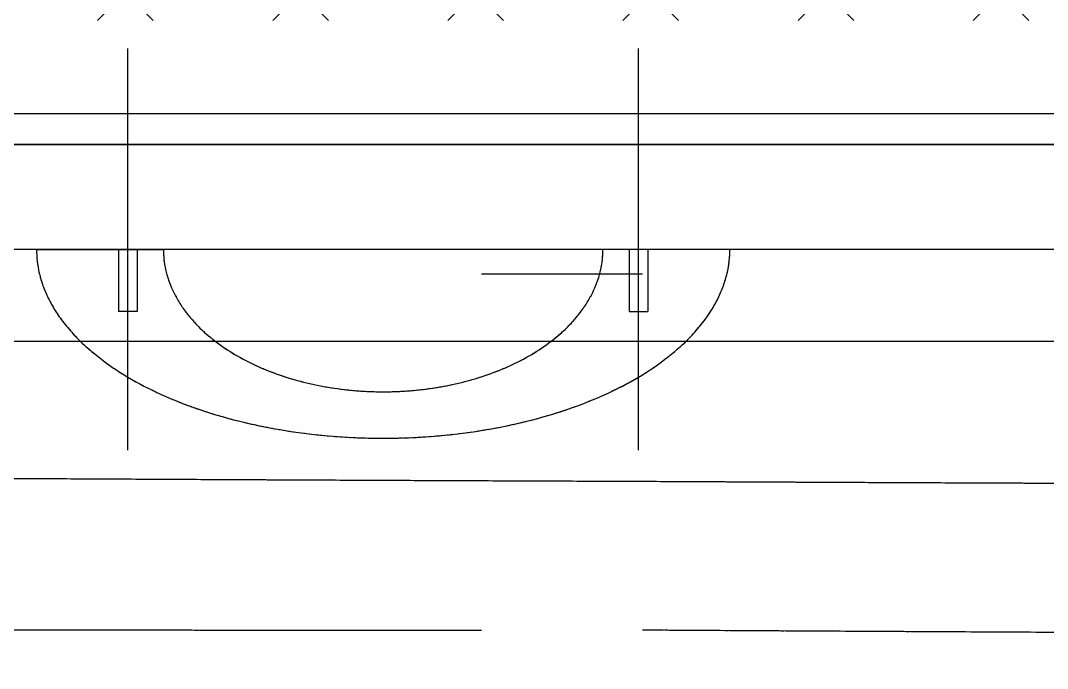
# Model space of a CAD drawing. Header units: millimetres. Extents: x 18456 to 179493, y -203649 to 469211.
# Drawn here: x 114267.4 to 114599.2, y -180368.5 to -180159.2 of the extents above; entities that cross this region are included whole.
import ezdxf

# ---------------------------------------------------------------- set-up
doc = ezdxf.new("R2010")
doc.units = ezdxf.units.MM
doc.linetypes.add('X-평면도(기본형)$0$HIDDENX2', pattern=[0.75, 0.5, -0.25])
for name, color, linetype, true_color in [('X-평면도(기본형)$0$40HAT', 9, 'Continuous', 0x808080), ('X-평면도(기본형)$0$FIN', 9, 'Continuous', 0x808080), ('X-평면도(기본형)$0$FUR', 6, 'Continuous', 0xff00ff), ('X-평면도(기본형)$0$MC', 7, 'Continuous', 0x7f7fff)]:
    doc.layers.add(name, color=color, linetype=linetype, true_color=true_color)

# ---------------------------------------------------------------- blocks, each defined once
blk = doc.blocks.new('X-평면도(기본형)$0$SB1703 1500')
at = {"layer": 'X-평면도(기본형)$0$FUR', "color": 1, "true_color": 0xff0000}
for p, q in [((607.5, 701.17), (607.5, 830.98)), ((772.5, 701.17), (772.5, 830.98))]:
    blk.add_line(p, q, dxfattribs=at)
at = {"layer": 'X-평면도(기본형)$0$FUR', "color": 8, "linetype": 'X-평면도(기본형)$0$HIDDENX2', "ltscale": 2, "true_color": 0x808080}
for p, q in [((607.5, 701.17), (607.5, 830.98)), ((772.5, 701.17), (772.5, 830.98)), ((578, 766.08), (610.5, 766.08)), ((604.5, 766.08), (604.5, 746)), ((610.5, 766.08), (619, 766.08)), ((610.5, 766.08), (610.5, 746)), ((769.5, 766.08), (761, 766.08)), ((802, 766.08), (769.5, 766.08)), ((769.5, 766.08), (769.5, 746)), ((775.5, 766.08), (775.5, 746)), ((610.5, 746), (604.5, 746)), ((769.5, 746), (775.5, 746))]:
    blk.add_line(p, q, dxfattribs=at)
at = {"layer": 'X-평면도(기본형)$0$FUR'}
for p, q in [((578, 766.08), (610.5, 766.08)), ((604.5, 766.08), (604.5, 746)), ((610.5, 766.08), (619, 766.08)), ((610.5, 766.08), (610.5, 746)), ((769.5, 766.08), (761, 766.08)), ((802, 766.08), (769.5, 766.08)), ((769.5, 766.08), (769.5, 746)), ((775.5, 766.08), (775.5, 746)), ((610.5, 746), (604.5, 746)), ((769.5, 746), (775.5, 746))]:
    blk.add_line(p, q, dxfattribs=at)
at = {"layer": 'X-평면도(기본형)$0$FUR', "color": 8, "linetype": 'X-평면도(기본형)$0$HIDDENX2', "ltscale": 2, "true_color": 0x808080}
for points, degree in [([(1500, 800), (750, 800), (0, 800)], 2), ([(106.13, 766.08), (692.17, 766.08), (1278.21, 766.08)], 2), ([(106.13, 736.37), (496.82, 736.37), (887.51, 736.37), (1278.21, 736.37)], 3), ([(206.07, 689.73), (405.57, 690.03), (604.95, 691.06)], 2), ([(604.95, 691.06), (796.86, 691.76), (988.58, 693.14)], 2)]:
    blk.add_open_spline(points, degree=degree, dxfattribs=at)
at = {"layer": 'X-평면도(기본형)$0$FUR'}
for points in [[(1500, 800), (750, 800), (0, 800)], [(106.13, 766.08), (692.17, 766.08), (1278.21, 766.08)]]:
    blk.add_open_spline(points, degree=2, dxfattribs=at)
for points in [[(802, 766.08), (802, 705.08), (690, 705.08), (578, 705.08), (578, 766.08)], [(761, 766.08), (761, 720.08), (690, 720.08), (619, 720.08), (619, 766.08)]]:
    blk.add_rational_spline(points, [1, 0.707106781187, 1, 0.707106781187, 1], degree=2, knots=[0, 0, 0, 1.570796, 1.570796, 3.141593, 3.141593, 3.141593], dxfattribs=at)
at = {"layer": 'X-평면도(기본형)$0$FUR', "color": 8, "linetype": 'X-평면도(기본형)$0$HIDDENX2', "ltscale": 2, "true_color": 0x808080}
for points in [[(802, 766.08), (802, 705.08), (690, 705.08), (578, 705.08), (578, 766.08)], [(761, 766.08), (761, 720.08), (690, 720.08), (619, 720.08), (619, 766.08)]]:
    blk.add_rational_spline(points, [1, 0.707106781187, 1, 0.707106781187, 1], degree=2, knots=[0, 0, 0, 1.570796, 1.570796, 3.141593, 3.141593, 3.141593], dxfattribs=at)
for points, knots in [([(658.26, 758.14), (649.59, 758.14), (632.24, 758.14), (614.9, 758.14), (606.23, 758.14)], [0, 0, 0, 0, 0.5, 1, 1, 1, 1]), ([(990.82, 643.63), (972.36, 643.57), (935.42, 643.46), (880.01, 643.32), (824.58, 643.22), (769.15, 643.14), (713.71, 643.08), (676.74, 643.07), (658.26, 643.06)], [0, 0, 0, 0, 0.166654, 0.333314, 0.49998, 0.66665, 0.833324, 1, 1, 1, 1]), ([(206.53, 641.36), (273.18, 641.52), (339.8, 641.74), (439.77, 642.17), (472.96, 642.33), (523.02, 642.59), (539.64, 642.68), (572.91, 642.86), (589.66, 642.96), (606.23, 643.07)], [0, 0, 0, 0, 0.5, 0.5, 0.75, 0.75, 0.875, 0.875, 1, 1, 1, 1])]:
    blk.add_open_spline(points, degree=3, knots=knots, dxfattribs=at)
at = {"layer": 'X-평면도(기본형)$0$FUR', "color": 8, "true_color": 0x808080}
for points, knots in [([(658.26, 758.14), (649.59, 758.14), (632.24, 758.14), (614.9, 758.14), (606.23, 758.14)], [0, 0, 0, 0, 0.5, 1, 1, 1, 1]), ([(990.82, 643.63), (972.36, 643.57), (935.42, 643.46), (880.01, 643.32), (824.58, 643.22), (769.15, 643.14), (713.71, 643.08), (676.74, 643.07), (658.26, 643.06)], [0, 0, 0, 0, 0.166654, 0.333314, 0.49998, 0.66665, 0.833324, 1, 1, 1, 1]), ([(206.53, 641.36), (273.18, 641.52), (339.8, 641.74), (439.77, 642.17), (472.96, 642.33), (523.02, 642.59), (539.64, 642.68), (572.91, 642.86), (589.66, 642.96), (606.23, 643.07)], [0, 0, 0, 0, 0.5, 0.5, 0.75, 0.75, 0.875, 0.875, 1, 1, 1, 1])]:
    blk.add_open_spline(points, degree=3, knots=knots, dxfattribs=at)
for points, degree in [([(106.13, 736.37), (496.82, 736.37), (887.51, 736.37), (1278.21, 736.37)], 3), ([(206.07, 689.73), (405.57, 690.03), (604.95, 691.06)], 2), ([(604.95, 691.06), (796.86, 691.76), (988.58, 693.14)], 2)]:
    blk.add_open_spline(points, degree=degree, dxfattribs=at)
blk = doc.blocks.new('X-평면도(기본형)$0$ba15002200')
at = {"layer": 'X-평면도(기본형)$0$MC'}
blk.add_lwpolyline([(0, 2200), (1500, 2200), (1500, 0), (0, 0)], close=True, dxfattribs=at)
at = {"layer": 'X-평면도(기본형)$0$FUR'}
blk.add_blockref('X-평면도(기본형)$0$SB1703 1500', (0, 1400), dxfattribs=at)

msp = doc.modelspace()

# ---------------------------------------------------------------- hatches: boundary and pattern name
at = {"layer": 'X-평면도(기본형)$0$40HAT'}
h = msp.add_hatch(dxfattribs=at)
h.set_pattern_fill('H3', color=256, scale=40, style=0, pattern_type=2)
h.set_pattern_definition([(315, (-605844.544, -337778.427), (28.2842712, 28.2842712), []), (45, (-605844.544, -337778.427), (-28.2842712, 28.2842712), [])])
h.paths.add_polyline_path([(113534.57, -181639.15), (113424.57, -181639.15), (113424.57, -179649.15), (113534.57, -179649.15), (113534.57, -180069.15), (115114.57, -180069.15), (115114.57, -180159.15), (113534.57, -180159.15), (113534.57, -181639.15)], flags=0)

# ---------------------------------------------------------------- linework, layer by layer
at = {"layer": 'X-평면도(기본형)$0$FIN'}
msp.add_line((113564.57, -180189.15), (115084.57, -180189.15), dxfattribs=at)

# ---------------------------------------------------------------- block references
at = {"xscale": -1}
msp.add_blockref('X-평면도(기본형)$0$ba15002200', (115074.57, -182399.15), dxfattribs=at)

doc.saveas('drawing.dxf')
